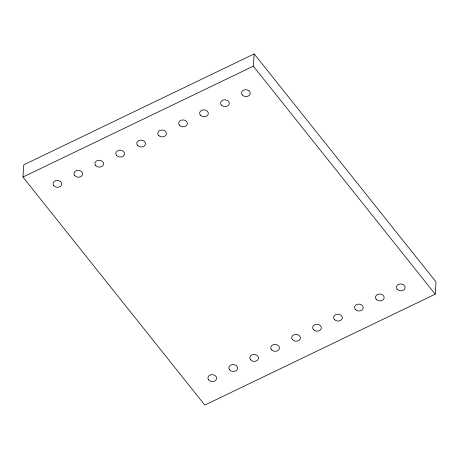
<?xml version="1.0" encoding="UTF-8"?>
<svg xmlns="http://www.w3.org/2000/svg" width="459" height="459" viewBox="0 0 459 459"><rect width="100%" height="100%" fill="white"/><g stroke="black" fill="none" stroke-linecap="round" stroke-linejoin="round"><path stroke-width="0.69" d="M22.95 177.054L23.805 164.804L254.2 53.915L436.05 281.946L435.195 294.196L204.8 405.085L22.95 177.054L253.345 66.165L254.2 53.915M253.345 66.165L435.195 294.196M242.203 94.898A4.361 3.437 4 0 0 249.742 94.812A4.361 3.437 4 0 0 245.663 89.694A4.361 3.437 4 0 0 242.203 94.898M221.261 104.979A4.361 3.437 4 0 0 228.8 104.893A4.361 3.437 4 0 0 224.715 99.775A4.361 3.437 4 0 0 221.261 104.979M397.115 289.147A4.361 3.437 4 0 0 404.654 289.061A4.361 3.437 4 0 0 400.569 283.943A4.361 3.437 4 0 0 397.115 289.147M376.168 299.228A4.361 3.437 4 0 0 383.707 299.142A4.361 3.437 4 0 0 379.622 294.024A4.361 3.437 4 0 0 376.168 299.228M355.22 309.309A4.361 3.437 4 0 0 362.765 309.223A4.361 3.437 4 0 0 358.68 304.105A4.361 3.437 4 0 0 355.22 309.309M334.278 319.389A4.361 3.437 4 0 0 341.817 319.303A4.361 3.437 4 0 0 337.732 314.185A4.361 3.437 4 0 0 334.278 319.389M313.331 329.47A4.361 3.437 4 0 0 320.87 329.384A4.361 3.437 4 0 0 316.79 324.266A4.361 3.437 4 0 0 313.331 329.47M292.389 339.551A4.361 3.437 4 0 0 299.928 339.465A4.361 3.437 4 0 0 295.843 334.347A4.361 3.437 4 0 0 292.389 339.551M271.441 349.632A4.361 3.437 4 0 0 278.98 349.546A4.361 3.437 4 0 0 274.901 344.428A4.361 3.437 4 0 0 271.441 349.632M250.499 359.713A4.361 3.437 4 0 0 258.038 359.626A4.361 3.437 4 0 0 253.953 354.509A4.361 3.437 4 0 0 250.499 359.713M229.552 369.793A4.361 3.437 4 0 0 237.091 369.707A4.361 3.437 4 0 0 233.011 364.589A4.361 3.437 4 0 0 229.552 369.793M208.61 379.874A4.361 3.437 4 0 0 216.149 379.788A4.361 3.437 4 0 0 212.064 374.67A4.361 3.437 4 0 0 208.61 379.874M53.697 185.625A4.361 3.437 4 0 0 61.242 185.539A4.361 3.437 4 0 0 57.157 180.421A4.361 3.437 4 0 0 53.697 185.625M74.645 175.545A4.361 3.437 4 0 0 82.184 175.458A4.361 3.437 4 0 0 78.099 170.341A4.361 3.437 4 0 0 74.645 175.545M95.592 165.464A4.361 3.437 4 0 0 103.132 165.378A4.361 3.437 4 0 0 99.046 160.26A4.361 3.437 4 0 0 95.592 165.464M116.534 155.383A4.361 3.437 4 0 0 124.073 155.297A4.361 3.437 4 0 0 119.994 150.179A4.361 3.437 4 0 0 116.534 155.383M137.482 145.302A4.361 3.437 4 0 0 145.021 145.216A4.361 3.437 4 0 0 140.936 140.098A4.361 3.437 4 0 0 137.482 145.302M158.424 135.221A4.361 3.437 4 0 0 165.963 135.135A4.361 3.437 4 0 0 161.884 130.017A4.361 3.437 4 0 0 158.424 135.221M179.371 125.141A4.361 3.437 4 0 0 186.911 125.055A4.361 3.437 4 0 0 182.825 119.937A4.361 3.437 4 0 0 179.371 125.141M200.313 115.06A4.361 3.437 4 0 0 207.852 114.974A4.361 3.437 4 0 0 203.773 109.856A4.361 3.437 4 0 0 200.313 115.06"/></g></svg>
